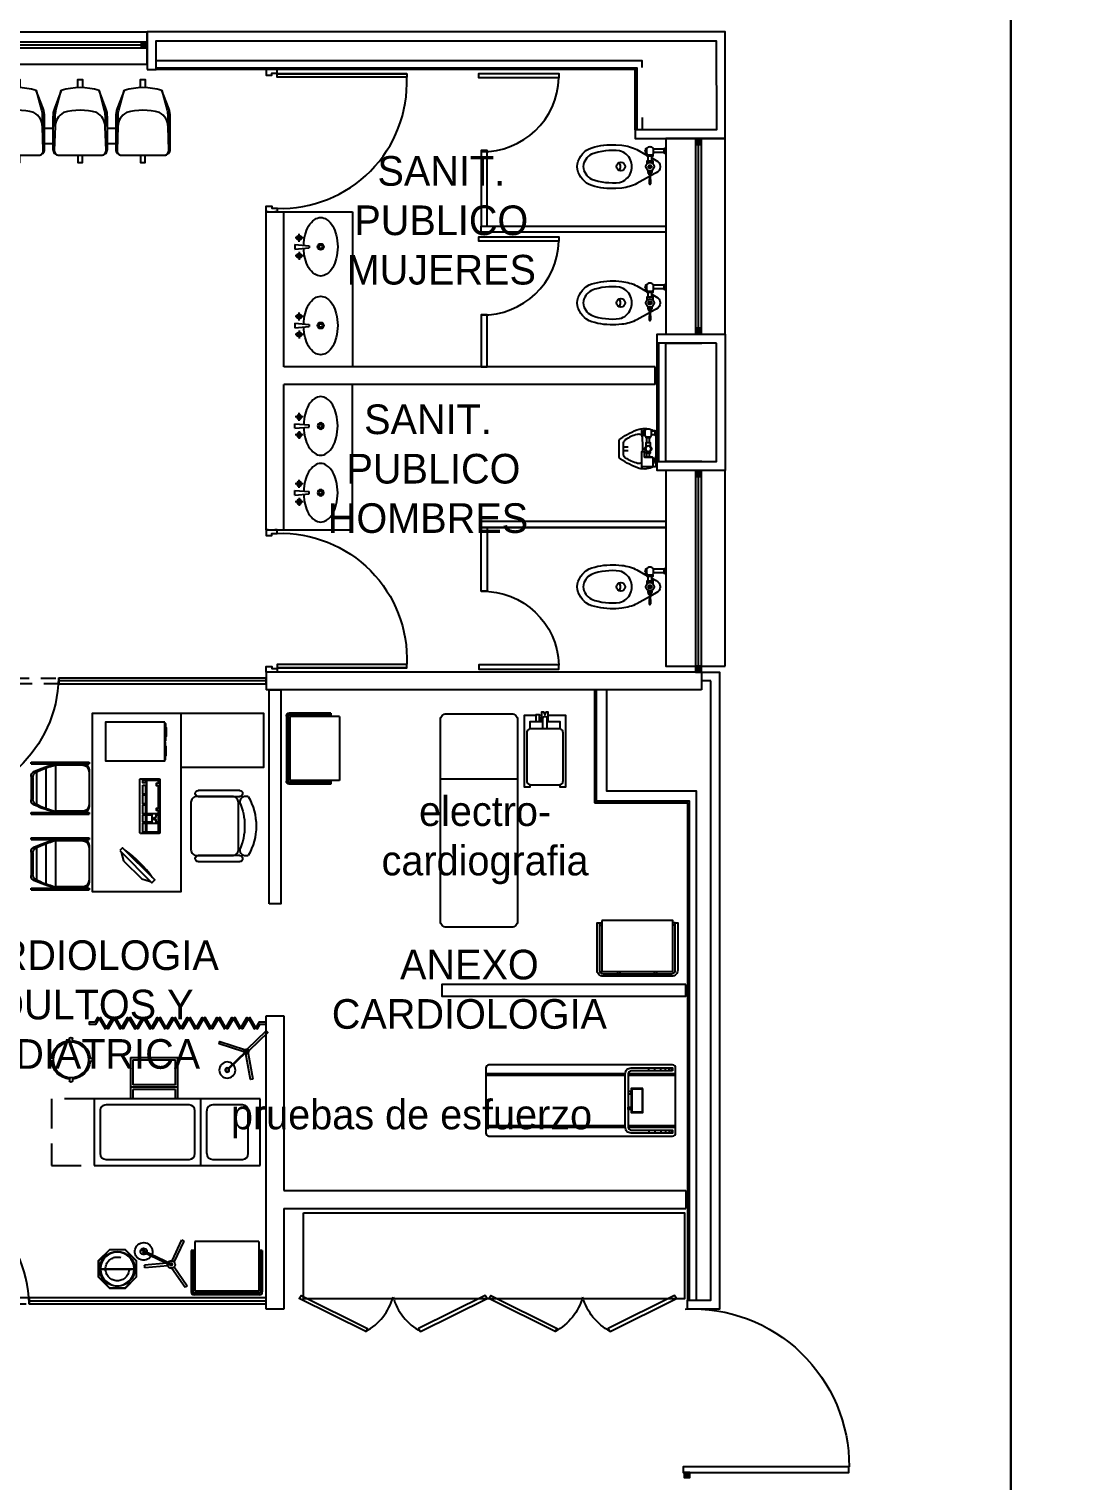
# Model space of a CAD drawing. Header units: millimetres. Extents: x 2523 to 2756, y 378 to 482.
# Drawn here: x 2589.61 to 2598.48, y 396.24 to 408.49 of the extents above; entities that cross this region are included whole.
import ezdxf

# ---------------------------------------------------------------- set-up
doc = ezdxf.new("R2010")
doc.units = ezdxf.units.MM
for name, pattern in [('DASHED', [0.75, 0.5, -0.25]), ('HIDDEN', [0.375, 0.25, -0.125]), ('HIDDEN2', [0.1875, 0.125, -0.0625])]:
    doc.linetypes.add(name, pattern=pattern)
doc.layers.get('Defpoints').update_dxf_attribs({"color": 8})
for name, color, linetype in [('CANCEL', 6, 'Continuous'), ('MOBILIARIO', 161, 'Continuous'), ('MOBSANIT', 161, 'Continuous'), ('MS', 8, 'Continuous'), ('PUERTAS', 2, 'Continuous')]:
    doc.layers.add(name, color=color, linetype=linetype)
doc.styles.add('ROMANS', font='romans.shx')
doc.styles.add('STYLE1', font='GOTHIC.TTF')

# ---------------------------------------------------------------- blocks, each defined once
blk = doc.blocks.new('PP3')
at = {"layer": 'CANCEL', "color": 252}
for p, q in [((-0.144, 0.134), (-0.144, -0.084)), ((-0.209, 0.025), (-0.078, 0.025))]:
    blk.add_line(p, q, dxfattribs=at)
at = {"layer": 'CANCEL'}
blk.add_line((-1.275, 0), (-1.275, 0.05), dxfattribs=at)
blk.add_lwpolyline([(-0.12, 0.16), (-0.12, -1), (-0.168, -1), (-0.168, 0.16), (-0.12, 0.16), (-0.12, -0.99)], dxfattribs=at)
at = {"layer": 'CANCEL', "color": 252, "linetype": 'HIDDEN2'}
blk.add_lwpolyline([(0, 0.05), (-1.275, 0.05), (-1.275, 0), (0, 0)], close=True, dxfattribs=at)
at = {"layer": 'CANCEL'}
blk.add_circle((-0.144, 0.025), 0.00483, dxfattribs=at)
for centre, radius, start, end in [((-0.177, -0.007), 0.177, 2.4258, 71.2368), ((-0.196, 0.079), 1.079, 181.5376, 271.514)]:
    blk.add_arc(centre, radius, start, end, dxfattribs=at)
blk = doc.blocks.new('LAMPARA DE PIE')
for p, q in [((-0.346, 0.029), (-0.346, 0.225)), ((-0.324, 0.031), (-0.324, 0.225)), ((-0.082, 0.007), (-0.325, 0.007)), ((-0.363, -0.008), (-0.531, -0.105)), ((-0.35, -0.026), (-0.52, -0.124)), ((-0.082, -0.007), (-0.325, -0.007)), ((-0.31, -0.023), (-0.142, -0.12)), ((-0.294, -0.007), (-0.131, -0.101))]:
    blk.add_line(p, q)
for centre, radius in [((-0.332, 0), 0.00973), ((-0.074, 0), 0.0101)]:
    blk.add_circle(centre, radius)
for centre, radius, start, end in [((-0.332, 0), 0.225, 87.8507, 93.4398), ((-0.332, 0), 0.032, 11.9864, 348.0136), ((-0.074, 0), 0.0743, 185.141, 174.859), ((-0.074, 0), 0.027, 194.2658, 165.7342), ((-0.332, 0), 0.225, 207.8507, 213.4398), ((-0.332, 0), 0.225, 327.8507, 333.4398)]:
    blk.add_arc(centre, radius, start, end)
blk = doc.blocks.new('MPASTEUR')
at = {"layer": 'MOBILIARIO'}
for p, q in [((0, -0.275), (0, 0.275)), ((0.015, -0.275), (0.015, 0.275)), ((0.375, 0.3), (0.025, 0.3)), ((0.375, 0.285), (0.025, 0.285)), ((0.03, -0.27), (0.03, 0.27)), ((0.45, 0.27), (0.03, 0.27)), ((0.375, 0.27), (0.375, 0.3)), ((0.45, -0.27), (0.45, 0.27)), ((0.375, -0.285), (0.025, -0.285)), ((0.375, -0.3), (0.025, -0.3)), ((0.45, -0.27), (0.03, -0.27)), ((0.375, -0.3), (0.375, -0.27))]:
    blk.add_line(p, q, dxfattribs=at)
for centre, radius, start, end in [((0.025, 0.275), 0.025, 90, 180), ((0.025, 0.275), 0.01, 90, 180), ((0.025, -0.275), 0.025, 180, 270), ((0.025, -0.275), 0.01, 180, 270)]:
    blk.add_arc(centre, radius, start, end, dxfattribs=at)
blk = doc.blocks.new('CUBETA')
for p, q in [((-0.147, 0.002), (0.148, 0.002)), ((-0.147, -0.002), (0.148, -0.002))]:
    blk.add_line(p, q)
for points in [[(-0.066, 0.162), (-0.161, 0.067), (-0.161, -0.067), (-0.066, -0.161), (0.068, -0.161), (0.163, -0.067), (0.163, 0.067), (0.068, 0.162)], [(-0.065, 0.16), (-0.159, 0.066), (-0.159, -0.066), (-0.065, -0.159), (0.067, -0.159), (0.161, -0.066), (0.161, 0.066), (0.067, 0.16)]]:
    blk.add_lwpolyline(points, close=True)
blk.add_circle((0, 0), 0.147)
at = {"linetype": 'DASHED'}
blk.add_circle((0, 0), 0.1, dxfattribs=at)
for start, end in [(1.0052, 178.9948), (181.0052, 358.9948)]:
    blk.add_arc((0, 0), 0.142, start, end)
blk = doc.blocks.new('35670106')
for p, q in [((-0.02, 0.017), (-0.033, -0.006)), ((-0.003, 0.005), (0.165, 0.118)), ((0, 0), (0.168, 0.113)), ((0, 0.017), (0.004, 0.01)), ((0.008, 0.005), (0.014, -0.005)), ((0.005, -0.022), (-0.023, -0.023))]:
    blk.add_line(p, q)
for points in [[(-0.02, 0.237), (0, 0.237), (0, 0.017), (-0.02, 0.017)], [(-0.205, -0.144), (-0.216, -0.128), (-0.033, -0.006), (-0.023, -0.023)], [(0.005, -0.022), (0.014, -0.004), (0.206, -0.106), (0.197, -0.124)]]:
    blk.add_lwpolyline(points, close=True)
for centre, radius in [((0.177, 0.123), 0.0131), ((-0.01, -0.003), 0.0102)]:
    blk.add_circle(centre, radius)
for centre, radius, start, end in [((0.177, 0.123), 0.0679, 216.7659, 211.9695), ((0.178, 0.123), 0.0174, 223.7468, 204.9465)]:
    blk.add_arc(centre, radius, start, end)
blk = doc.blocks.new('MESUN')
at = {"layer": 'MOBILIARIO'}
for p, q in [((0, 1.76), (-0.56, 1.76)), ((-0.56, 1.76), (-0.56, 0.36)), ((0, 0.36), (0, 1.76)), ((-0.51, 1.61), (-0.51, 1.36)), ((-0.1, 1.66), (-0.46, 1.66)), ((-0.05, 1.36), (-0.05, 1.61)), ((0, 1.26), (-0.56, 1.26)), ((-0.1, 1.31), (-0.46, 1.31)), ((-0.51, 1.16), (-0.51, 0.46)), ((-0.1, 1.21), (-0.46, 1.21)), ((-0.05, 0.46), (-0.05, 1.16)), ((-0.56, 1.065), (-0.91, 1.065)), ((-0.91, 0.665), (-0.91, 1.065)), ((-0.68, 1.045), (-0.89, 1.045)), ((-0.89, 0.685), (-0.89, 1.045)), ((-0.68, 1.045), (-0.68, 0.685)), ((-0.66, 1.065), (-0.66, 0.665)), ((-0.56, 1.045), (-0.64, 1.045)), ((-0.64, 1.045), (-0.64, 0.685)), ((-0.91, 0.665), (-0.56, 0.665)), ((-0.89, 0.685), (-0.68, 0.685)), ((-0.64, 0.685), (-0.56, 0.685)), ((-0.46, 0.41), (-0.1, 0.41)), ((-0.56, 0.36), (0, 0.36))]:
    blk.add_line(p, q, dxfattribs=at)
at = {"layer": 'MOBILIARIO', "linetype": 'HIDDEN'}
for p, q in [((-0.56, 0.36), (-0.56, 0)), ((0, 0), (0, 0.36)), ((-0.56, 0), (0, 0))]:
    blk.add_line(p, q, dxfattribs=at)
at = {"layer": 'MOBILIARIO'}
for centre, start, end in [((-0.46, 1.61), 90, 180), ((-0.1, 1.61), 0, 90), ((-0.46, 1.36), 180, 270), ((-0.1, 1.36), 270, 0), ((-0.46, 1.16), 90, 180), ((-0.1, 1.16), 0, 90), ((-0.46, 0.46), 180, 270), ((-0.1, 0.46), 270, 0)]:
    blk.add_arc(centre, 0.05, start, end, dxfattribs=at)
blk = doc.blocks.new('Banco giratorio')
at = {"layer": 'MOBILIARIO'}
for p, q in [((-0.025, 0.312), (-0.025, 0.339)), ((0, 0.312), (0, 0.339)), ((-0.162, 0.175), (-0.189, 0.175)), ((-0.162, 0.15), (-0.189, 0.15)), ((0.137, 0.175), (0.164, 0.175)), ((0.137, 0.15), (0.164, 0.15)), ((-0.025, 0.013), (-0.025, -0.013)), ((0, 0.013), (0, -0.013))]:
    blk.add_line(p, q, dxfattribs=at)
blk.add_circle((-0.012, 0.163), 0.15, dxfattribs=at)
for centre, radius, start, end in [((-0.012, 0.163), 0.163, 94.386, 175.614), ((-0.012, 0.339), 0.0125, 0, 180), ((-0.012, 0.163), 0.163, 4.386, 85.614), ((-0.189, 0.163), 0.0125, 90, 270), ((-0.012, 0.163), 0.163, 184.386, 265.614), ((-0.012, 0.163), 0.163, 274.386, 355.614), ((0.164, 0.163), 0.0125, 270, 90), ((-0.012, -0.013), 0.0125, 180, 0)]:
    blk.add_arc(centre, radius, start, end, dxfattribs=at)
blk = doc.blocks.new('CORT')
for points in [[(0.06, 0.008), (0.01, 0.008), (0.01, -0.007), (0.069, -0.007), (0.096, 0.04), (0.083, 0.047)], [(0.159, -0.04), (0.109, 0.047), (0.096, 0.04), (0.146, -0.047)], [(0.159, -0.04), (0.209, 0.047), (0.222, 0.04), (0.172, -0.047)], [(0.285, -0.04), (0.235, 0.047), (0.222, 0.04), (0.272, -0.047)], [(0.285, -0.04), (0.335, 0.047), (0.348, 0.04), (0.298, -0.047)], [(0.411, -0.04), (0.361, 0.047), (0.348, 0.04), (0.398, -0.047)], [(0.411, -0.04), (0.461, 0.047), (0.474, 0.04), (0.424, -0.047)], [(0.537, -0.04), (0.487, 0.047), (0.474, 0.04), (0.524, -0.047)], [(0.537, -0.04), (0.587, 0.047), (0.6, 0.04), (0.55, -0.047)], [(0.663, -0.04), (0.613, 0.047), (0.6, 0.04), (0.65, -0.047)], [(0.663, -0.04), (0.713, 0.047), (0.726, 0.04), (0.676, -0.047)], [(0.789, -0.04), (0.739, 0.047), (0.726, 0.04), (0.776, -0.047)], [(0.789, -0.04), (0.839, 0.047), (0.852, 0.04), (0.802, -0.047)], [(0.915, -0.04), (0.865, 0.047), (0.852, 0.04), (0.902, -0.047)], [(0.915, -0.04), (0.965, 0.047), (0.978, 0.04), (0.928, -0.047)], [(1.041, -0.04), (0.991, 0.047), (0.978, 0.04), (1.028, -0.047)], [(1.041, -0.04), (1.091, 0.047), (1.104, 0.04), (1.054, -0.047)], [(1.167, -0.04), (1.117, 0.047), (1.104, 0.04), (1.154, -0.047)], [(1.167, -0.04), (1.217, 0.047), (1.23, 0.04), (1.18, -0.047)], [(1.293, -0.04), (1.243, 0.047), (1.23, 0.04), (1.28, -0.047)], [(1.293, -0.04), (1.343, 0.047), (1.356, 0.04), (1.306, -0.047)], [(1.419, -0.04), (1.369, 0.047), (1.356, 0.04), (1.406, -0.047)], [(1.454, -0.007), (1.504, -0.007), (1.504, 0.008), (1.446, 0.008), (1.419, -0.04), (1.432, -0.047)]]:
    blk.add_lwpolyline(points, close=True)
blk = doc.blocks.new('511.836.0295')
for p, q in [((-0.05, -0.139), (-0.05, 0.211)), ((0, 0.211), (0, -0.139)), ((0.5, -0.139), (0.5, 0.211)), ((0.55, 0.211), (0.55, -0.139))]:
    blk.add_line(p, q)
for points in [[(0.05, 0.211, -0.414214), (0, 0.261), (0, 0.282)], [(0.5, 0.282), (0.5, 0.261, -0.414214), (0.45, 0.211)]]:
    blk.add_lwpolyline(points, format="xyb")
blk.add_lwpolyline([(0.45, -0.2), (0.05, -0.2, -0.414214), (0, -0.15), (0, 0.15, -0.414214), (0.05, 0.2), (0.45, 0.2, -0.414214), (0.5, 0.15), (0.5, -0.15, -0.414214)], format="xyb", close=True)
for centre, radius, start, end in [((0.25, -0.145), 0.495, 59.6754, 120.3246), ((0.25, -0.242), 0.495, 66.1767, 113.8233), ((-0.025, 0.211), 0.025, 0, 180), ((0.525, 0.211), 0.025, 0, 180), ((-0.025, -0.139), 0.025, 180, 0), ((0.525, -0.139), 0.025, 180, 0)]:
    blk.add_arc(centre, radius, start, end)
blk = doc.blocks.new('COMPU-B')
for p, q in [((372.676, 223.735), (372.523, 223.581)), ((372.748, 223.755), (372.676, 223.735)), ((372.523, 223.581), (372.502, 223.509))]:
    blk.add_line(p, q)
for points in [[(372.761, 223.768), (372.49, 223.496), (372.514, 223.472), (372.786, 223.743)], [(372.992, 223.573), (372.992, 223.55), (372.917, 223.55), (372.917, 223.573)], [(373.062, 223.573), (373.062, 223.55), (373.002, 223.55), (373.002, 223.573)], [(373.147, 223.573), (373.147, 223.55), (373.072, 223.55), (373.072, 223.573)], [(373.231, 223.573), (373.231, 223.55), (373.156, 223.55), (373.156, 223.573)], [(373.314, 223.573), (373.314, 223.55), (373.239, 223.55), (373.239, 223.573)], [(373.357, 223.573), (373.357, 223.55), (373.334, 223.55), (373.334, 223.573)], [(372.992, 223.538), (372.992, 223.443), (372.917, 223.443), (372.917, 223.538)], [(373.062, 223.538), (373.062, 223.498), (373.002, 223.498), (373.002, 223.538)], [(373.042, 223.46), (373.062, 223.46), (373.062, 223.443), (373.002, 223.443), (373.002, 223.46), (373.022, 223.46), (373.022, 223.478), (373.042, 223.478)], [(373.357, 223.443), (373.327, 223.443), (373.327, 223.46), (373.312, 223.46), (373.312, 223.443), (373.117, 223.443), (373.117, 223.46), (373.102, 223.46), (373.102, 223.443), (373.072, 223.443), (373.072, 223.538), (373.357, 223.538)]]:
    blk.add_lwpolyline(points, close=True)
blk.add_lwpolyline([(373.367, 223.433, -0.414214), (373.362, 223.428), (372.912, 223.428, -0.414214), (372.907, 223.433), (372.907, 223.593, -0.414214), (372.912, 223.598), (373.362, 223.598, -0.414214), (373.367, 223.593)], format="xyb", close=True)
blk.add_arc((371.93, 224.327), 1.031, 305.9746, 324.0254)
blk = doc.blocks.new('SILLAFAC')
for p, q in [((0.126, 0.22), (-0.364, 0.22)), ((-0.364, 0.22), (-0.364, 0.205)), ((0.126, 0.205), (-0.364, 0.205)), ((-0.364, 0.155), (-0.364, -0.155)), ((-0.364, 0.155), (-0.364, 0.135)), ((-0.082, 0.205), (-0.314, 0.205)), ((-0.082, 0.205), (-0.314, 0.205)), ((-0.314, 0.195), (-0.08, 0.195)), ((-0.08, 0.195), (-0.08, -0.195)), ((0, 0.171), (0, -0.171)), ((0.08, 0.135), (0.08, -0.135)), ((0.126, 0.205), (0.126, 0.22)), ((0.111, 0.089), (0.111, -0.089)), ((0.126, 0.098), (0.126, -0.098)), ((0.126, -0.205), (-0.364, -0.205)), ((-0.364, -0.205), (-0.364, -0.22)), ((0.126, -0.22), (-0.364, -0.22)), ((-0.314, -0.195), (-0.08, -0.195)), ((-0.082, -0.205), (-0.314, -0.205)), ((0.126, -0.22), (0.126, -0.205))]:
    blk.add_line(p, q)
for centre, radius, start, end in [((-0.314, 0.155), 0.05, 90, 180), ((-0.304, 0.136), 0.0594, 99.0812, 181.3077), ((-0.323, -0.794), 1.027, 65.8862, 76.4075), ((-0.244, -0.49), 0.705, 62.1983, 76.5409), ((0.061, 0.089), 0.05, 0, 62.1983), ((0.076, 0.098), 0.05, 0, 65.8862), ((0.061, -0.089), 0.05, 297.8017, 0), ((0.076, -0.098), 0.05, 294.1138, 0), ((-0.304, -0.136), 0.0594, 178.6923, 260.9188), ((-0.314, -0.155), 0.05, 180, 270), ((-0.323, 0.794), 1.027, 283.5925, 294.1138), ((-0.244, 0.49), 0.705, 283.4591, 297.8017)]:
    blk.add_arc(centre, radius, start, end)
blk = doc.blocks.new('18830057')
blk.add_lwpolyline([(0, -0.5), (0, 0), (0.325, 0), (0.325, -0.5)], close=True)
at = {"color": 8}
for points in [[(0.01, -0.5), (0.01, -0.5075), (0.045, -0.5075)], [(0.12, -0.5075), (0.155, -0.5075), (0.155, -0.5)], [(0.205, -0.5075), (0.17, -0.5075), (0.17, -0.5)], [(0.315, -0.5), (0.315, -0.5075), (0.28, -0.5075)]]:
    blk.add_lwpolyline(points, dxfattribs=at)
for points in [[(0.12, -0.5025), (0.045, -0.5025), (0.045, -0.5125), (0.12, -0.5125)], [(0.205, -0.5025), (0.28, -0.5025), (0.28, -0.5125), (0.205, -0.5125)]]:
    blk.add_lwpolyline(points, close=True, dxfattribs=at)
blk = doc.blocks.new('ESCMED1')
at = {"layer": 'MOBILIARIO'}
blk.add_lwpolyline([(-0.45, 0.75), (-0.45, 1.45), (0, 1.45), (0, 0), (-1.5, 0), (-1.5, 0.75), (0, 0.75)], dxfattribs=at)
at = {"layer": 'MOBILIARIO', "extrusion": (0, 0, -1), "xscale": -1, "zscale": -1}
blk.add_blockref('511.836.0295', (1.198, 1.034), dxfattribs=at)
at = {"layer": 'MOBILIARIO'}
for name, p, rotation in [('18830057', (-0.073, 0.112), 179.9978167563688), ('SILLAFAC', (-1.267, -0.39), 270.000000000026), ('SILLAFAC', (-0.629, -0.39), 270.000000000026)]:
    blk.add_blockref(name, p, dxfattribs=dict(at, rotation=rotation))
at = {"layer": 'MOBILIARIO', "xscale": -1, "rotation": 180.0000434723678}
blk.add_blockref('COMPU-B', (-373.917, 224), dxfattribs=at)
blk = doc.blocks.new('bpe')
for p, q in [((0.035, 0.25), (0.035, 0.275)), ((0.055, 0.25), (0.055, 0.275)), ((0.085, 0.25), (0.085, 0.275)), ((0.125, 0.25), (0.125, 0.275)), ((0.175, 0.25), (0.175, 0.275)), ((0.225, 0.25), (0.225, 0.275)), ((0.035, -0.25), (0.035, -0.275)), ((0.055, -0.25), (0.055, -0.275)), ((0.085, -0.25), (0.085, -0.275)), ((0.125, -0.25), (0.125, -0.275)), ((0.175, -0.25), (0.175, -0.275)), ((0.225, -0.25), (0.225, -0.275))]:
    blk.add_line(p, q)
for points in [[(0.025, -0.3), (1.575, -0.3, 0.414214), (1.6, -0.275), (1.6, 0.275, 0.414214), (1.575, 0.3), (0.025, 0.3, 0.414214), (0, 0.275), (0, -0.275, 0.414214)], [(0.025, -0.25), (0.375, -0.25, 0.414214), (0.4, -0.225), (0.4, 0.225, 0.414214), (0.375, 0.25), (0.025, 0.25), (0.025, 0.275), (0.375, 0.275, -0.414214), (0.425, 0.225), (0.425, -0.225, -0.414214), (0.375, -0.275), (0.025, -0.275)]]:
    blk.add_lwpolyline(points, format="xyb", close=True)
for points in [[(0.4, 0.225), (0, 0.225), (0, -0.225), (0.4, -0.225)], [(0.4, 0.21), (0, 0.21), (0, -0.21), (0.4, -0.21)], [(0.425, -0.225), (1.6, -0.225), (1.6, 0.225), (0.425, 0.225)], [(0.425, -0.21), (1.6, -0.21), (1.6, 0.21), (0.425, 0.21)]]:
    blk.add_lwpolyline(points)
for points in [[(0.275, -0.1), (0.375, -0.1), (0.375, 0.1), (0.275, 0.1)], [(0.28, -0.095), (0.37, -0.095), (0.37, 0.095), (0.28, 0.095)], [(0.4, 0.075), (0.4, 0.055), (0.375, 0.055), (0.375, 0.075)], [(0.4, -0.075), (0.4, -0.055), (0.375, -0.055), (0.375, -0.075)]]:
    blk.add_lwpolyline(points, close=True)
blk = doc.blocks.new('51343A1J')
blk.add_line((0.325, -0.55), (-0.325, -0.55))
blk.add_lwpolyline([(0.275, 0), (-0.275, 0, 0.414214), (-0.325, -0.05), (-0.325, -1.75, 0.414214), (-0.275, -1.8), (0.275, -1.8, 0.414214), (0.325, -1.75), (0.325, -0.05, 0.414214)], format="xyb", close=True)
at = {"style": 'ROMANS'}
for tag, p, flags in [('CLAVEPLANO', (0.028, -1.774), 4), ('CLAVEIMSS', (0.028, -1.917), 3), ('DESCRIPCION', (0.028, -2.079), 3), ('LOCALIMSS', (0.033, -2.228), 5), ('LOCAL', (0.038, -2.363), 5), ('AREA', (0.038, -2.497), 5)]:
    blk.add_attdef(tag, p, '', height=0.1, dxfattribs=dict(at, flags=flags))
blk = doc.blocks.new('51374A1J')
for p, q in [((0.075, -0.05), (0.05, -0.05)), ((0.075, -0.063), (0.05, -0.063))]:
    blk.add_line(p, q)
for points in [[(0.05, -0.081), (0.05, 0), (0.038, 0), (0.025, -0.023), (0.012, 0), (0, 0), (0, -0.081)], [(-0.1, -0.617), (-0.1, -0.631), (-0.15, -0.631), (-0.15, -0.031), (0, -0.031)], [(0.008, -0.081), (-0.1, -0.081), (-0.1, -0.139)], [(0.15, -0.139), (0.15, -0.081), (0.042, -0.081)], [(0.05, -0.031), (0.075, -0.031)], [(0.1, -0.081), (0.1, -0.02), (0.075, -0.02), (0.075, -0.081)], [(0.1, -0.031), (0.2, -0.031), (0.2, -0.631), (0.15, -0.631), (0.15, -0.617)]]:
    blk.add_lwpolyline(points)
blk.add_lwpolyline([(0.042, -0.138), (0.042, -0.054, 1), (0.008, -0.054), (0.008, -0.138)], format="xyb")
blk.add_lwpolyline([(0.175, -0.173, 0.414214), (0.14, -0.138), (-0.09, -0.138, 0.414214), (-0.125, -0.173), (-0.125, -0.583, 0.414214), (-0.09, -0.618), (0.14, -0.618, 0.414214), (0.175, -0.583)], format="xyb", close=True)
at = {"style": 'ROMANS'}
for tag, p, flags in [('CLAVEPLANO', (-0.106, -0.596), 4), ('CLAVEIMSS', (-0.106, -0.739), 3), ('DESCRIPCION', (-0.106, -0.901), 3), ('LOCALIMSS', (-0.101, -1.051), 5), ('LOCAL', (-0.1, -1.198), 5), ('AREA', (-0.1, -1.32), 5)]:
    blk.add_attdef(tag, p, '', height=0.1, dxfattribs=dict(at, flags=flags))
blk = doc.blocks.new('51382A1J')
for p, q in [((-0.164, -0.02), (-0.164, -0.04)), ((-0.144, -0.02), (-0.144, -0.04)), ((0.144, -0.02), (0.144, -0.04)), ((0.164, -0.02), (0.164, -0.04)), ((-0.32, -0.43), (-0.3, -0.43)), ((-0.32, -0.45), (-0.3, -0.45)), ((0.32, -0.43), (0.3, -0.43)), ((0.32, -0.45), (0.3, -0.45))]:
    blk.add_line(p, q)
blk.add_lwpolyline([(0.32, -0.45), (0.34, -0.45), (0.34, -0.05, 0.414214), (0.29, 0), (-0.29, 0, 0.414214), (-0.34, -0.05), (-0.34, -0.45), (-0.32, -0.45), (-0.32, -0.05, -0.414214), (-0.29, -0.02), (0.29, -0.02, -0.414214), (0.32, -0.05)], format="xyb", close=True)
blk.add_lwpolyline([(-0.3, -0.47), (-0.3, -0.04), (0.3, -0.04), (0.3, -0.47)], close=True)
at = {"style": 'ROMANS'}
for tag, p, flags in [('CLAVEPLANO', (0.025, -0.451), 4), ('CLAVEIMSS', (0.025, -0.594), 3), ('DESCRIPCION', (0.025, -0.756), 3), ('LOCALIMSS', (0.03, -0.906), 5), ('LOCAL', (0.038, -1.049), 5), ('AREA', (0.038, -1.213), 5)]:
    blk.add_attdef(tag, p, '', height=0.1, dxfattribs=dict(at, flags=flags))
blk = doc.blocks.new('91040053')
for p, q in [((0.25, -0.41), (0.32, -0.41)), ((0.78, -0.41), (0.85, -0.41)), ((0.25, -0.54), (0.32, -0.54)), ((0.78, -0.54), (0.85, -0.54))]:
    blk.add_line(p, q)
for points in [[(0, -0.07), (0, 0), (0.04, 0), (0.04, -0.07)], [(0.53, -0.07), (0.53, 0), (0.57, 0), (0.57, -0.07)], [(1.06, -0.07), (1.06, 0), (1.1, 0), (1.1, -0.07)], [(0, -0.64), (0, -0.7), (0.04, -0.7), (0.04, -0.64)], [(0.53, -0.64), (0.53, -0.7), (0.57, -0.7), (0.57, -0.64)], [(1.06, -0.64), (1.06, -0.7), (1.1, -0.7), (1.1, -0.64)]]:
    blk.add_lwpolyline(points)
for points in [[(0.2, -0.64, 0.414214), (0.25, -0.59), (0.25, -0.316, 0.08968), (0.237, -0.246), (0.18, -0.093, 0.146279), (-0.14, -0.093), (-0.197, -0.246, 0.08968), (-0.21, -0.316), (-0.21, -0.59, 0.414214), (-0.16, -0.64)], [(0.73, -0.64, 0.414214), (0.78, -0.59), (0.78, -0.316, 0.08968), (0.767, -0.246), (0.71, -0.093, 0.146279), (0.39, -0.093), (0.333, -0.246, 0.08968), (0.32, -0.316), (0.32, -0.59, 0.414214), (0.37, -0.64)], [(1.26, -0.64, 0.414214), (1.31, -0.59), (1.31, -0.316, 0.08968), (1.297, -0.246), (1.24, -0.093, 0.146279), (0.92, -0.093), (0.863, -0.246, 0.08968), (0.85, -0.316), (0.85, -0.59, 0.414214), (0.9, -0.64)]]:
    blk.add_lwpolyline(points, format="xyb", close=True)
for points in [[(-0.192, -0.398), (-0.19, -0.307, -0.059336), (-0.184, -0.26), (-0.14, -0.093)], [(0.18, -0.093), (0.224, -0.26, -0.059336), (0.23, -0.307), (0.232, -0.398)], [(0.338, -0.398), (0.34, -0.307, -0.059336), (0.346, -0.26), (0.39, -0.093)], [(0.71, -0.093), (0.754, -0.26, -0.059336), (0.76, -0.307), (0.762, -0.398)], [(0.868, -0.398), (0.87, -0.307, -0.059336), (0.876, -0.26), (0.92, -0.093)], [(1.24, -0.093), (1.284, -0.26, -0.059336), (1.29, -0.307), (1.292, -0.398)], [(0.206, -0.64, 0.342318), (0.239, -0.596), (0.232, -0.399, 0.27208), (0.16, -0.28, 0.144285), (-0.12, -0.28, 0.27018), (-0.192, -0.398), (-0.199, -0.596, 0.342318), (-0.166, -0.64)], [(0.736, -0.64, 0.342318), (0.769, -0.596), (0.762, -0.399, 0.27208), (0.69, -0.28, 0.144285), (0.41, -0.28, 0.27018), (0.338, -0.398), (0.331, -0.596, 0.342318), (0.364, -0.64)], [(1.266, -0.64, 0.342318), (1.299, -0.596), (1.292, -0.399, 0.27208), (1.22, -0.28, 0.144285), (0.94, -0.28, 0.27018), (0.868, -0.398), (0.861, -0.596, 0.342318), (0.894, -0.64)]]:
    blk.add_lwpolyline(points, format="xyb")
blk = doc.blocks.new('pcl')
at = {"layer": 'PUERTAS'}
for points in [[(-1.257, -0.023), (-0.348, 0.428), (-0.375, 0.468), (-1.284, 0.017), (-1.257, -0.023), (-0.357, 0.422)], [(1.257, -0.023), (0.348, 0.428), (0.375, 0.468), (1.284, 0.017), (1.257, -0.023), (0.357, 0.422)]]:
    blk.add_lwpolyline(points, dxfattribs=at)
at = {"layer": 'PUERTAS', "color": 8}
for centre, start, end in [((-0.74, -0.209), 15.7494, 61.6451), ((0.74, -0.209), 118.3549, 164.2506)]:
    blk.add_arc(centre, 0.768, start, end, dxfattribs=at)
blk = doc.blocks.new('P110')
at = {"color": 2}
blk.add_lwpolyline([(0.032, 1.088), (0.032, 0.085), (0.032, 1.088), (0.059, 1.088), (0.059, 0.085), (0.032, 0.085)], close=True, dxfattribs=at)
for points in [[(0, 0.016), (0, 0), (0.043, 0), (0.043, 0.044), (0.028, 0.044), (0.028, 0.085), (0, 0.085), (0, 0.068)], [(1.1, 0.016), (1.1, 0), (1.057, 0), (1.057, 0.044), (1.072, 0.044), (1.072, 0.085), (1.1, 0.085), (1.1, 0.068)]]:
    blk.add_lwpolyline(points, dxfattribs=at)
at = {"color": 8}
blk.add_arc((0.1, 0.116), 0.973, 358.2021, 92.3627, dxfattribs=at)
blk = doc.blocks.new('LAVABO1')
for p, q in [((-0.045, 0.191), (-0.115, 0.191)), ((-0.08, 0.156), (-0.08, 0.226)), ((0.02, 0.231), (-0.02, 0.231)), ((-0.02, 0.231), (-0.01, 0.101)), ((0.02, 0.231), (0.01, 0.101)), ((0.045, 0.191), (0.115, 0.191)), ((0.08, 0.156), (0.08, 0.226)), ((0.01, 0.101), (-0.01, 0.101))]:
    blk.add_line(p, q)
for points in [[(0, -0.151, -0.058919), (-0.105, -0.138, -0.072494), (-0.184, -0.107, -0.106647), (-0.243, -0.053, -0.156495), (-0.26, 0, -0.156495), (-0.243, 0.053, -0.106647), (-0.184, 0.107, -0.072494), (-0.105, 0.138, -0.051178), (-0.014, 0.151, -0.058919)], [(0.014, 0.151, -0.051178), (0.105, 0.138, -0.072494), (0.184, 0.107, -0.106647), (0.243, 0.053, -0.156495), (0.26, 0, -0.156495), (0.243, -0.053, -0.106647), (0.184, -0.107, -0.072494), (0.105, -0.138, -0.058919), (0, -0.151, -0.058919)]]:
    blk.add_lwpolyline(points, format="xyb")
for centre, radius in [((-0.08, 0.191), 0.02), ((0.08, 0.191), 0.02), ((0, 0), 0.0275), ((0, 0), 0.015)]:
    blk.add_circle(centre, radius)
blk = doc.blocks.new('A$C05C22262')
at = {"color": 8}
for p, q in [((0.038, 0.735), (0.038, 0.742)), ((0.052, 0.735), (0.052, 0.742)), ((0.066, 0.735), (0.066, 0.742)), ((0.098, 0.632), (0.085, 0.632)), ((0.085, 0.615), (0.098, 0.615)), ((0.19, 0.615), (0.18, 0.615)), ((0.185, 0.61), (0.185, 0.62)), ((0.221, 0.627), (0.218, 0.627)), ((0.234, 0.624), (0.221, 0.624)), ((0.234, 0.615), (0.221, 0.615)), ((0.033, 0.586), (0.033, 0.584)), ((0.037, 0.579), (0.037, 0.584)), ((0.052, 0.579), (0.052, 0.584)), ((0.067, 0.579), (0.067, 0.584)), ((0.071, 0.586), (0.071, 0.584)), ((0.098, 0.598), (0.085, 0.598)), ((0.221, 0.603), (0.218, 0.603)), ((0.234, 0.606), (0.221, 0.606))]:
    blk.add_line(p, q, dxfattribs=at)
for p, q in [((0.037, 0.735), (0.037, 0.644)), ((0.067, 0.735), (0.067, 0.644)), ((0.135, 0.63), (0.098, 0.63)), ((0.135, 0.599), (0.098, 0.599))]:
    blk.add_line(p, q)
for points in [[(0.025, 0.75), (0.079, 0.75, -0.443315), (0.071, 0.742), (0.033, 0.742, -0.443315)], [(0.254, 0.611), (0.329, 0.609, 0.421553), (0.334, 0.614), (0.334, 0.616, 0.421553), (0.329, 0.621), (0.254, 0.619)], [(0.049, 0.579), (0.056, 0.579), (0.056, 0.577, -0.414214), (0.054, 0.575), (0.051, 0.575, -0.414214), (0.049, 0.577)]]:
    blk.add_lwpolyline(points, format="xyb", close=True, dxfattribs=at)
for points in [[(0.072, 0.742), (0.072, 0.735), (0.033, 0.735), (0.033, 0.742)], [(0.198, 0.622), (0.198, 0.607), (0.185, 0.6), (0.172, 0.607), (0.172, 0.622), (0.185, 0.63)], [(0.234, 0.599), (0.221, 0.599), (0.221, 0.631), (0.234, 0.631)], [(0.247, 0.604), (0.234, 0.604), (0.234, 0.626), (0.247, 0.626)], [(0.254, 0.608), (0.247, 0.608), (0.247, 0.622), (0.254, 0.622)], [(0.032, 0.584), (0.073, 0.584), (0.073, 0.579), (0.032, 0.579)]]:
    blk.add_lwpolyline(points, close=True, dxfattribs=at)
for points in [[(0.085, 0.635, 0.154601), (0.073, 0.644), (0.032, 0.644, 0.455032), (0.032, 0.586), (0.071, 0.586, 0.259938), (0.085, 0.595)], [(0.112, 0.63), (0.133, 0.668, -0.290731), (0.183, 0.7), (0.185, 0.7), (0.187, 0.7, -0.290731), (0.237, 0.668), (0.264, 0.619)], [(0.269, 0.611), (0.328, 0.505, -0.085425), (0.366, 0.379), (0.37, 0.328), (0.37, 0.304, -0.095638), (0.336, 0.101, -0.260174), (0.185, 0, -0.260174), (0.034, 0.101, -0.095638), (0, 0.304), (0, 0.328), (0.004, 0.379, -0.085425), (0.042, 0.505), (0.091, 0.592)]]:
    blk.add_lwpolyline(points, format="xyb")
blk.add_lwpolyline([(0.085, 0.592), (0.085, 0.638), (0.098, 0.638), (0.098, 0.592)], close=True)
blk.add_lwpolyline([(0.159, 0.592), (0.135, 0.592), (0.135, 0.638), (0.159, 0.638)])
blk.add_lwpolyline([(0.185, 0.463, 0.094025), (0.131, 0.451, 0.231007), (0.052, 0.359), (0.052, 0.359, 0.115347), (0.08, 0.121, 0.246972), (0.185, 0.05, 0.246972), (0.29, 0.121, 0.115347), (0.318, 0.359), (0.318, 0.359, 0.231007), (0.239, 0.451, 0.094025)], format="xyb", close=True)
for radius in [0.035, 0.0095]:
    blk.add_circle((0.185, 0.615), radius)
blk.add_circle((0.185, 0.37), 0.0362, dxfattribs=at)
blk.add_arc((0.185, 0.331), 0.0362, 32.8341, 147.1659, dxfattribs=at)
blk = doc.blocks.new('WC')
at = {"layer": 'MOBSANIT', "rotation": 180}
blk.add_blockref('A$C05C22262', (0.17, 0.75), dxfattribs=at)
blk = doc.blocks.new('IMSSRE-AP1N-Ref$0$ZONIFICA-05$0$MIGFEVS')
at = {"linetype": 'ByBlock'}
for p, q in [((-0.152, -0.104), (-0.152, -0.106)), ((-0.148, -0.111), (-0.148, -0.106)), ((-0.133, -0.111), (-0.133, -0.106)), ((-0.118, -0.111), (-0.118, -0.106)), ((-0.114, -0.104), (-0.114, -0.106)), ((-0.052, -0.063), (-0.091, -0.063)), ((-0.052, -0.087), (-0.091, -0.087)), ((0.029, -0.063), (0.024, -0.063)), ((0.029, -0.087), (0.024, -0.087)), ((0.07, -0.063), (0.038, -0.063)), ((0.07, -0.087), (0.038, -0.087))]:
    blk.add_line(p, q, dxfattribs=at)
for p, q in [((-0.148, -0.015), (-0.148, -0.046)), ((-0.147, -0.015), (-0.147, -0.008)), ((-0.133, -0.015), (-0.133, -0.008)), ((-0.119, -0.015), (-0.119, -0.008)), ((-0.118, -0.015), (-0.118, -0.046)), ((-0.091, -0.062), (-0.1, -0.062)), ((-0.1, -0.075), (-0.091, -0.075)), ((-0.091, -0.088), (-0.1, -0.088)), ((-0.007, -0.049), (-0.007, -0.05)), ((-0.007, -0.101), (-0.007, -0.1)), ((-0.005, -0.046), (-0.005, -0.049)), ((-0.005, -0.104), (-0.005, -0.101)), ((0, -0.046), (0, -0.049)), ((0, -0.104), (0, -0.101)), ((0.005, -0.046), (0.005, -0.049)), ((0.005, -0.104), (0.005, -0.101)), ((0.007, -0.049), (0.007, -0.05)), ((0.007, -0.101), (0.007, -0.1)), ((0.038, -0.062), (0.029, -0.062)), ((0.029, -0.075), (0.038, -0.075)), ((0.038, -0.088), (0.029, -0.088)), ((-0.015, -0.28), (-0.015, -0.243)), ((0.015, -0.28), (0.015, -0.243))]:
    blk.add_line(p, q)
for points in [[(-0.16, 0), (-0.106, 0, -0.443315), (-0.114, -0.008), (-0.152, -0.008, -0.443315)], [(0.081, -0.033, 0.414214), (0.071, -0.043), (0.071, -0.105), (0.026, -0.105), (0.026, -0.132), (0.151, -0.132), (0.151, -0.033)], [(0.079, -0.016, -0.414214), (0.087, -0.024), (0.107, -0.024, -0.414214), (0.114, -0.016), (0.119, -0.016, 0.414214), (0.122, -0.014), (0.122, -0.01), (0.072, -0.01), (0.072, -0.014, 0.414214), (0.074, -0.016)]]:
    blk.add_lwpolyline(points, format="xyb", close=True)
for points in [[(0.152, -0.03, -0.184523), (0.166, -0.151, -0.062376), (0.087, -0.308, -0.215819), (0.063, -0.32), (-0.063, -0.32, -0.215819), (-0.087, -0.308, -0.062376), (-0.166, -0.151, -0.184523), (-0.152, -0.03, -0.291518), (-0.151, -0.015, -0.291518)], [(0.14, -0.01, -0.560621), (0.152, -0.03)], [(-0.099, -0.123, 0.264498), (-0.12, -0.138), (-0.12, -0.138, 0.125356), (-0.12, -0.169, 0.0862), (-0.076, -0.268, 0.155182), (-0.05, -0.285), (0.05, -0.285, 0.155182), (0.076, -0.268, 0.082611), (0.121, -0.164, 0.149864), (0.12, -0.138), (0.12, -0.138, 0.073282), (0.116, -0.132, 0.073282)]]:
    blk.add_lwpolyline(points, format="xyb")
for points in [[(-0.1, -0.055, 0.154601), (-0.112, -0.046), (-0.153, -0.046, 0.455032), (-0.153, -0.104), (-0.114, -0.104, 0.259938), (-0.1, -0.095)], [(-0.136, -0.111), (-0.129, -0.111), (-0.129, -0.113, -0.414214), (-0.131, -0.115), (-0.134, -0.115, -0.414214), (-0.136, -0.113)]]:
    blk.add_lwpolyline(points, format="xyb", close=True, dxfattribs=at)
for points in [[(-0.153, -0.106), (-0.112, -0.106), (-0.112, -0.111), (-0.153, -0.111)], [(-0.113, -0.008), (-0.113, -0.015), (-0.152, -0.015), (-0.152, -0.008)]]:
    blk.add_lwpolyline(points, close=True, dxfattribs=at)
for points in [[(-0.113, -0.01), (0.14, -0.01)], [(-0.02, -0.092), (-0.052, -0.092), (-0.052, -0.058), (-0.02, -0.058)]]:
    blk.add_lwpolyline(points)
for points in [[(-0.1, -0.092), (-0.1, -0.058), (-0.091, -0.058), (-0.091, -0.092)], [(0.024, -0.075), (0.017, -0.058), (0, -0.051), (-0.017, -0.058), (-0.024, -0.075), (-0.017, -0.092), (0, -0.099), (0.017, -0.092)], [(-0.009, -0.046), (-0.009, -0.049), (0.009, -0.049), (0.009, -0.046)], [(-0.009, -0.104), (-0.009, -0.101), (0.009, -0.101), (0.009, -0.104)], [(-0.004, -0.044), (-0.004, -0.046), (0.004, -0.046), (0.004, -0.044)], [(-0.004, -0.106), (-0.004, -0.104), (0.004, -0.104), (0.004, -0.106)], [(0.029, -0.092), (0.029, -0.058), (0.038, -0.058), (0.038, -0.092)], [(0.071, -0.105), (0.07, -0.105), (0.07, -0.043), (0.071, -0.043)], [(0.089, -0.033), (0.104, -0.033), (0.104, -0.024), (0.089, -0.024)]]:
    blk.add_lwpolyline(points, close=True)
blk.add_circle((0, -0.075), 0.0263)
for start, end in [(88.9506, 96.7556), (83.2444, 84.0052)]:
    blk.add_arc((0, -1.563), 1.443, start, end)
blk = doc.blocks.new('PK70')
at = {"layer": 'CANCEL'}
blk.add_lwpolyline([(-0.659, -0.019), (-0.659, 0.656), (-0.623, 0.656), (-0.623, -0.019), (-0.659, -0.019), (-0.659, 0.649)], dxfattribs=at)
blk.add_arc((-0.644, 0.013), 0.644, 358.8557, 88.1601, dxfattribs=at)
blk = doc.blocks.new('p-150')
at = {"layer": 'CANCEL'}
blk.add_lwpolyline([(-1.478, -0.012), (-1.478, 1.388), (-1.43, 1.388), (-1.43, -0.012), (-1.478, -0.012), (-1.478, 1.378)], dxfattribs=at)
blk.add_arc((-1.423, 0.064), 1.325, 357.4427, 90.3494, dxfattribs=at)

msp = doc.modelspace()

# ---------------------------------------------------------------- linework, layer by layer
for p, q in [((2590.6035, 408.3529), (2570.7817, 408.3529)), ((2595.2567, 405.9135), (2595.2567, 407.5635)), ((2591.6067, 404.2629), (2591.6067, 406.9629)), ((2591.6067, 406.9454), (2591.7569, 406.9454)), ((2591.7567, 405.6379), (2591.7567, 406.9454)), ((2594.8917, 405.6379), (2591.7567, 405.6379)), ((2594.8917, 405.4879), (2594.8917, 405.6379)), ((2591.7567, 404.2629), (2591.7567, 405.4879)), ((2594.8917, 405.4879), (2591.7567, 405.4879)), ((2595.2567, 403.0625), (2595.2567, 404.7635)), ((2591.6067, 404.2629), (2591.7567, 404.2629)), ((2595.2817, 403.0629), (2591.6067, 403.0629)), ((2591.6067, 403.0629), (2591.6067, 402.9129)), ((2595.2817, 403.0625), (2591.6067, 403.0625)), ((2591.6067, 403.0625), (2591.6067, 402.9125)), ((2595.2817, 403.0625), (2595.2817, 402.9129)), ((2591.6067, 402.9875), (2589.8567, 402.9875)), ((2595.2817, 402.9129), (2591.6067, 402.9129)), ((2595.2817, 402.9125), (2591.6067, 402.9125)), ((2594.3817, 401.9579), (2594.3818, 402.9128)), ((2591.6067, 397.6879), (2591.6067, 400.1629)), ((2591.6067, 400.1629), (2591.7567, 400.1629)), ((2591.7567, 400.1629), (2591.7567, 398.6879)), ((2591.7567, 398.6879), (2595.1492, 398.6879)), ((2595.1492, 398.6879), (2595.1492, 398.5379)), ((2591.7567, 398.5379), (2595.1492, 398.5379)), ((2591.7567, 398.5379), (2591.7567, 397.6879)), ((2589.6064, 397.7582), (2591.6067, 397.758)), ((2591.7567, 397.6879), (2591.6067, 397.6879))]:
    msp.add_line(p, q)
at = {"linetype": 'Continuous'}
for p, q in [((2594.9817, 404.3328), (2593.4217, 404.3328)), ((2593.4217, 404.2828), (2594.9817, 404.2828)), ((2594.9817, 404.2828), (2593.4217, 404.2828))]:
    msp.add_line(p, q, dxfattribs=at)
for points in [[(2590.6035, 408.4628), (2570.7817, 408.4628), (2570.7817, 408.1928), (2590.6035, 408.1928)], [(2590.6035, 408.1454), (2590.6785, 408.1454), (2590.6785, 408.3879), (2595.4067, 408.3879), (2595.4072, 407.6385), (2594.7222, 407.6385), (2594.7222, 407.5635), (2595.4822, 407.5635), (2595.4817, 408.4629), (2590.6035, 408.4629), (2590.6035, 408.1454)], [(2590.6035, 408.1454), (2590.6785, 408.1454), (2590.6785, 408.3879), (2595.4067, 408.3879), (2595.4072, 407.6385), (2594.7222, 407.6385), (2594.7222, 407.5635), (2595.4822, 407.5635), (2595.4817, 408.4629), (2590.6035, 408.4629), (2590.6035, 408.1454)], [(2590.6035, 408.3779), (2570.7817, 408.3779), (2570.7817, 408.3279), (2590.6035, 408.3279)], [(2590.6035, 408.3279), (2590.6035, 408.3779), (2590.5535, 408.3779), (2590.5535, 408.3279)], [(2595.4822, 405.9135), (2595.4822, 407.5635), (2594.9817, 407.5635), (2594.9817, 405.9135)], [(2595.2317, 407.5135), (2595.2817, 407.5135), (2595.2817, 407.5635), (2595.2317, 407.5635)], [(2595.2817, 405.9135), (2595.2817, 407.5635), (2595.2317, 407.5635), (2595.2317, 405.9135)], [(2595.4072, 405.8385), (2594.9067, 405.8385), (2594.9067, 405.9135), (2595.4822, 405.9135), (2595.4822, 404.7635), (2594.9067, 404.7635), (2594.9067, 404.8385), (2595.4072, 404.8385)], [(2595.2317, 405.9135), (2595.2817, 405.9135), (2595.2817, 405.9635), (2595.2317, 405.9635)], [(2595.4822, 403.1135), (2595.4822, 404.7635), (2594.9817, 404.7635), (2594.9817, 403.1135)], [(2595.2317, 404.7135), (2595.2817, 404.7135), (2595.2817, 404.7635), (2595.2317, 404.7635)], [(2595.2817, 403.0625), (2595.2817, 404.7635), (2595.2317, 404.7635), (2595.2317, 403.0625)], [(2595.3592, 402.9875), (2595.2842, 402.9875), (2595.2842, 403.0625), (2595.4342, 403.0625), (2595.4342, 397.6878), (2595.1642, 397.6878), (2595.1642, 397.7628), (2595.3592, 397.7628)], [(2595.2317, 403.0625), (2595.2817, 403.0625), (2595.2817, 403.1125), (2595.2317, 403.1125)], [(2591.6317, 401.1082), (2591.6317, 402.9125), (2591.7317, 402.9125), (2591.7317, 401.1082)], [(2595.1492, 400.4279), (2593.0914, 400.4279), (2593.0914, 400.3279), (2595.1492, 400.3279)], [(2591.923, 398.5002), (2595.1369, 398.5002), (2595.1369, 397.7752), (2591.923, 397.7752)], [(2595.1395, 396.3129), (2595.1817, 396.3129), (2595.1817, 396.2629), (2595.1395, 396.2629)]]:
    msp.add_lwpolyline(points, close=True)
for points in [[(2594.7817, 408.1629), (2594.7817, 408.2204), (2590.6785, 408.2204), (2590.6785, 408.3279)], [(2594.7817, 408.1629), (2594.7817, 408.2204), (2590.6785, 408.2204), (2590.6785, 408.3279)], [(2590.6785, 408.1604), (2594.7367, 408.1604), (2594.7367, 407.6385)], [(2590.6785, 408.1604), (2594.7367, 408.1604), (2594.7367, 407.6385)], [(2594.7217, 407.6385), (2594.7217, 407.6385), (2594.7217, 408.1454), (2590.6785, 408.1454)], [(2594.7217, 407.6385), (2594.7217, 407.6385), (2594.7217, 408.1454), (2590.6785, 408.1454)], [(2594.7817, 407.7429), (2594.7817, 407.6385)], [(2594.9067, 404.8385), (2594.9067, 405.8385)], [(2594.9217, 404.8385), (2594.9217, 405.8385)], [(2595.2842, 404.8385), (2594.9817, 404.8385), (2594.9817, 405.8385), (2595.2842, 405.8385)], [(2594.3818, 402.9057), (2594.3818, 401.9579), (2595.1642, 401.9579), (2595.1642, 397.7628), (2595.1642, 397.7628), (2595.1642, 397.7628), (2595.1792, 397.7628), (2595.1792, 401.9729), (2594.3968, 401.9729), (2594.3968, 402.9128)], [(2595.1642, 397.7628), (2595.2392, 397.7628), (2595.2392, 402.0579), (2594.4818, 402.0579), (2594.4818, 402.9132)], [(2591.6067, 397.783), (2589.6064, 397.7832), (2589.6064, 397.7332), (2591.6067, 397.733)]]:
    msp.add_lwpolyline(points)
for points in [[(2593.4717, 406.8254), (2593.4717, 407.4629), (2593.4217, 407.4629), (2593.4217, 406.8254)], [(2593.4717, 405.6379), (2593.4717, 406.0754), (2593.4217, 406.0754), (2593.4217, 405.6379)], [(2593.4717, 404.2828), (2593.4717, 403.7453), (2593.4217, 403.7453), (2593.4217, 404.2828)]]:
    msp.add_lwpolyline(points, close=True, dxfattribs=at)
for points in [[(2594.9817, 406.7754), (2593.4217, 406.7754), (2593.4217, 406.8254), (2594.9817, 406.8254)], [(2589.8567, 402.9625), (2591.6067, 402.9625), (2591.6067, 403.0125), (2589.8567, 403.0125), (2589.8567, 402.9625)]]:
    msp.add_lwpolyline(points, dxfattribs=at)
for points in [[(2590.6035, 408.3279), (2590.6035, 408.3779), (2590.5535, 408.3279), (2590.5535, 408.3779)], [(2595.2317, 407.5135), (2595.2817, 407.5135), (2595.2317, 407.5635), (2595.2817, 407.5635)], [(2595.2317, 405.9135), (2595.2817, 405.9135), (2595.2317, 405.9635), (2595.2817, 405.9635)], [(2595.2317, 404.7135), (2595.2817, 404.7135), (2595.2317, 404.7635), (2595.2817, 404.7635)], [(2595.2317, 403.0625), (2595.2817, 403.0625), (2595.2317, 403.1125), (2595.2817, 403.1125)], [(2595.1395, 396.3129), (2595.1817, 396.3129), (2595.1395, 396.2629), (2595.1817, 396.2629)]]:
    msp.add_solid(points)
at = {"layer": 'Defpoints'}
msp.add_lwpolyline([(2597.8912, 427.1975), (2637.7002, 427.1975), (2637.7002, 378.2662), (2597.8912, 378.2662)], close=True, dxfattribs=at)
at = {"layer": 'MOBSANIT', "linetype": 'Continuous'}
for p, q in [((2591.7569, 406.9454), (2592.3362, 406.9454)), ((2592.3362, 406.9454), (2592.3362, 405.6379)), ((2592.3362, 404.2629), (2592.3362, 405.4879)), ((2591.7569, 404.2629), (2592.3362, 404.2629))]:
    msp.add_line(p, q, dxfattribs=at)
at = {"layer": 'MS'}
msp.add_lwpolyline([(2597.8912, 378.2662), (2522.655, 378.2662), (2522.655, 409.1377), (2597.8912, 409.1377)], close=True, dxfattribs=at)

# ---------------------------------------------------------------- block references
for name, p, xscale, yscale, zscale, rotation in [('P110', (2591.6067, 408.1454), 1.090909063324943, 1.090909063324943, 1.090909063324943, 269.9999999999283), ('P110', (2591.6067, 403.0629), -1.090909063324034, 1.090909063324489, 1.090909063324356, 270), ('pcl', (2592.679, 397.7884), 0.6174000000000001, 0.6174000000000001, 0.6174000000000001, 179.9999999998095), ('pcl', (2594.279, 397.7884), -0.6174000000000001, 0.6174, 0.6174, 180)]:
    msp.add_blockref(name, p, dxfattribs=dict(xscale=xscale, yscale=yscale, zscale=zscale, rotation=rotation))
for name, p, rotation in [('PK70', (2593.4217, 407.4534), 270.0000000034541), ('PK70', (2593.4217, 406.0754), 270.0000000034541), ('PP3', (2588.3317, 397.7828), 179.9999999998697)]:
    msp.add_blockref(name, p, dxfattribs=dict(rotation=rotation))
at = {"xscale": -1, "rotation": 270}
for name, p in [('PK70', (2593.4217, 403.7453)), ('p-150', (2595.1384, 397.7878))]:
    msp.add_blockref(name, p, dxfattribs=at)
at = {"xscale": -1}
msp.add_blockref('PP3', (2588.5817, 402.9625), dxfattribs=at)
at = {"layer": 'MOBILIARIO'}
msp.add_blockref('91040053', (2589.4879, 408.0629), dxfattribs=at)
at = {"layer": 'MOBILIARIO', "xscale": -1}
for name, p, rotation in [('ESCMED1', (2590.1392, 402.7116), 269.9999999999479), ('MPASTEUR', (2591.7779, 402.4166), 180.0000434712213)]:
    msp.add_blockref(name, p, dxfattribs=dict(at, rotation=rotation))
at = {"layer": 'MOBILIARIO', "linetype": 'Continuous', "xscale": -1}
msp.add_blockref('51343A1J', (2593.404, 402.7106), dxfattribs=at)
at = {"layer": 'MOBILIARIO', "xscale": -1}
msp.add_blockref('51374A1J', (2593.9854, 402.7258), dxfattribs=at)
at = {"layer": 'MOBILIARIO', "linetype": 'Continuous', "xscale": -1, "rotation": 180}
msp.add_blockref('51382A1J', (2594.7405, 400.4963), dxfattribs=at)
at = {"layer": 'MOBILIARIO'}
for name, p, rotation in [('CORT', (2591.6167, 400.1007), 180.000043471117), ('MESUN', (2589.797, 398.9007), 269.9999565287787), ('MPASTEUR', (2591.2749, 397.8078), 89.99995652888292), ('CUBETA', (2590.3516, 398.0268), 359.9999565288048)]:
    msp.add_blockref(name, p, dxfattribs=dict(at, rotation=rotation))
at = {"layer": 'MOBILIARIO', "extrusion": (0, 0, -1), "zscale": -0.9999999999999996}
for name, p, rotation in [('Banco giratorio', (-2590.1235, 399.7791), 269.9999565288308), ('LAMPARA DE PIE', (-2590.5069, 398.206), 25.25800713402701)]:
    msp.add_blockref(name, p, dxfattribs=dict(at, rotation=rotation))
at = {"layer": 'MOBILIARIO', "extrusion": (0, 0, -1), "xscale": -1, "zscale": -1, "rotation": 169.8140510736319}
msp.add_blockref('35670106', (-2591.4323, 399.8574), dxfattribs=at)
at = {"layer": 'MOBILIARIO', "linetype": 'Continuous', "rotation": 180}
msp.add_blockref('bpe', (2595.0629, 399.4479), dxfattribs=at)
at = {"layer": 'MOBSANIT', "extrusion": (0, 0, -1), "xscale": -1, "zscale": -1, "rotation": 269.9999999993747}
for p in [(-2594.9817, 407.3422), (-2594.9817, 406.1925), (-2594.9817, 403.7969)]:
    msp.add_blockref('WC', p, dxfattribs=at)
at = {"layer": 'MOBSANIT', "linetype": 'Continuous'}
for p, xscale, yscale, zscale, rotation in [((2592.0679, 406.6505), 0.9500000000000455, 0.9500000000000455, 0.9500000000000455, 90.0000000002194), ((2592.0679, 405.9865), 0.9500000000000455, 0.9500000000000455, 0.9500000000000455, 90.0000000002194), ((2592.0679, 405.1392), -0.9499999999998181, 0.9499999999998181, 0.95, 89.99999999978058), ((2592.0679, 404.5752), -0.9499999999998181, 0.9499999999998181, 0.95, 89.99999999978058)]:
    msp.add_blockref('LAVABO1', p, dxfattribs=dict(at, xscale=xscale, yscale=yscale, zscale=zscale, rotation=rotation))
at = {"layer": 'MOBSANIT', "rotation": 270}
msp.add_blockref('IMSSRE-AP1N-Ref$0$ZONIFICA-05$0$MIGFEVS', (2594.9067, 404.9468), dxfattribs=at)

# ---------------------------------------------------------------- texts
at = {"char_height": 0.25, "width": 2.925303, "attachment_point": 5, "style": 'STYLE1'}
for s, insert in [('SANIT.\\PPUBLICO MUJERES', (2593.0857, 406.8724)), ('SANIT.\\P PUBLICO HOMBRES', (2592.9731, 404.7767)), ('electro-\\Pcardiografia', (2593.4552, 401.643)), ('CARDIOLOGIA ADULTOS Y PEDIATRICA', (2590.0474, 400.2555)), ('ANEXO CARDIOLOGIA', (2593.3226, 400.3847)), ('pruebas de esfuerzo', (2592.8343, 399.2922))]:
    msp.add_mtext(s, dxfattribs=dict(at, insert=insert))

doc.saveas('drawing.dxf')
